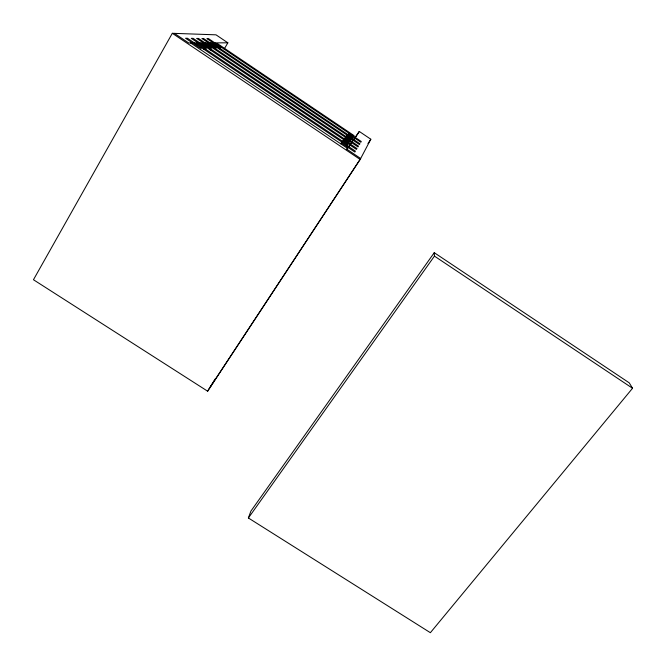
<?xml version="1.0" encoding="UTF-8"?>
<svg xmlns="http://www.w3.org/2000/svg" width="666" height="666" viewBox="0 0 666 666"><rect width="100%" height="100%" fill="white"/><g stroke="black" fill="none" stroke-linecap="round" stroke-linejoin="round"><path stroke-width="1" d="M248.393 517.982L250.891 511.122L434.249 252.689L629.237 382.842L632.542 388.27L430.369 632.7L248.393 517.982L434.448 256.11L434.249 252.689M224.184 49.101L227.855 42.815L216.009 34.832L172.319 33.3L33.458 279.737L207.634 391.2L360.156 159.465L370.82 139.227L359.299 131.452L355.145 137.379M197.078 44.739L198.11 42.94L194.447 42.949M202.364 44.714L203.405 42.915L199.908 42.932M200.358 49.426L201.398 47.619L199.575 47.669L185.548 38.237L187.487 38.27L355.411 151.149L354.87 152.039L341.25 142.882L341.899 142.066L340.776 143.814M203.913 49.334L204.953 47.536L206.685 47.486L205.644 49.292M207.409 44.689L208.441 42.899L205.111 42.907M212.221 44.672L213.262 42.874L210.073 42.89M210.165 50.058L211.73 47.361L210.073 47.403L196.72 38.42L198.485 38.453L358.491 146.112L357.992 146.92L345.013 138.187L345.604 137.446L343.881 139.935M215.493 49.034L216.542 47.244L214.96 47.278L201.923 38.503L203.605 38.528L359.923 143.764L359.449 144.539L346.77 135.997L347.336 135.29L346.203 137.038M220.088 48.918L221.137 47.128L219.63 47.161L206.885 38.586L208.491 38.611L361.288 141.517L360.839 142.258L348.443 133.908L348.984 133.233L347.86 134.973M207.634 391.2L215.151 378.954M342.674 141.442L343.798 139.702L343.181 140.476L356.468 149.417L356.984 148.568L193.115 38.362L191.267 38.337L204.953 47.536M346.445 146.387L347.577 144.647L198.018 44.106L196.187 44.123M346.936 149.201L348.068 147.461L346.844 149.209L360.664 158.5L209.257 388.553M348.693 146.695L349.825 144.955L348.659 146.612M350.374 144.297L351.506 142.557L350.399 144.139M351.981 142.008L353.113 140.268L352.056 141.783M353.513 139.827L354.645 138.087L353.629 139.527M355.328 137.554L359.299 131.452M367.973 143.565L370.82 139.227M346.969 145.479L347.577 144.647M348.751 143.032L349.325 142.241L203.346 44.056L201.598 44.073M350.441 140.701L350.99 139.943L208.433 44.006L206.768 44.023M352.056 138.47L352.58 137.754L213.286 43.964L211.688 43.981M353.604 136.339L354.104 135.656L217.924 43.923L216.4 43.931M192.566 42.957L188.711 42.974L174.417 33.375M214.818 42.874L227.855 42.815M434.448 256.11L632.542 388.27M190.651 42.965L347.461 148.327M172.319 33.3L360.156 159.465"/></g></svg>
